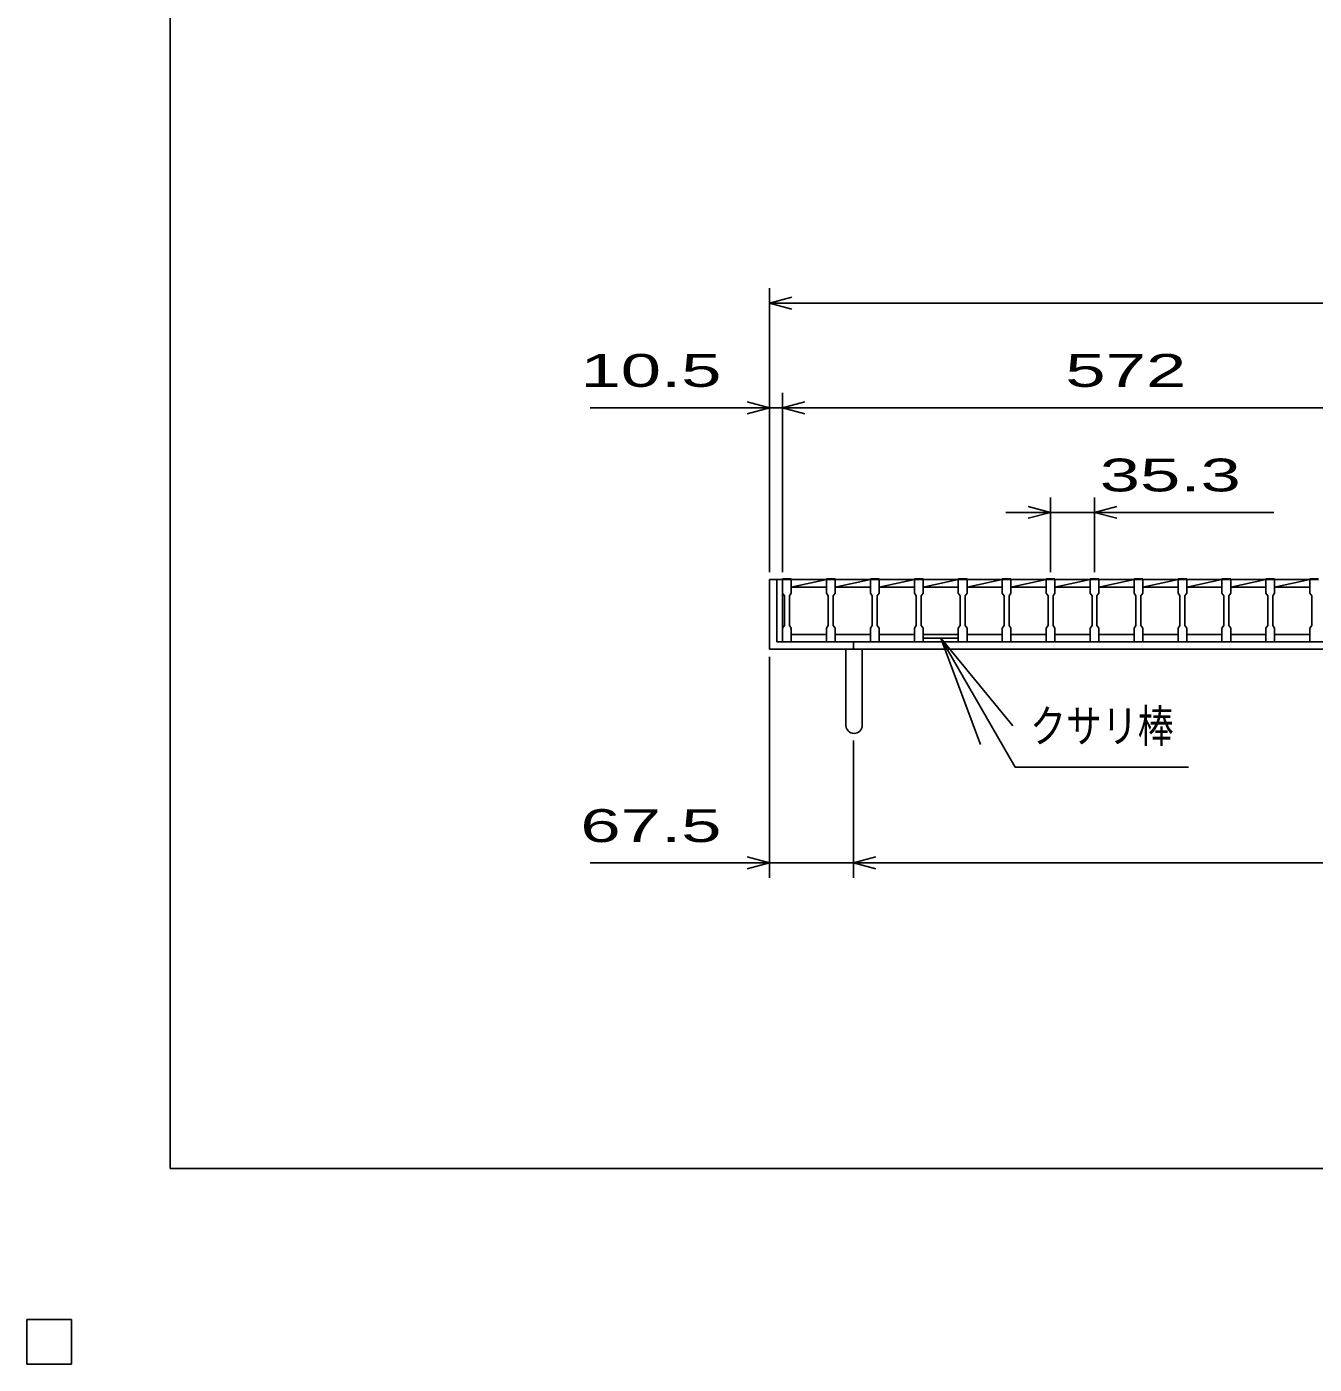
# Model space of a CAD drawing. Units: millimetres, scale not verified. Extents: x -2184 to 2083, y -1539 to 1258.
# Drawn here: x -2184 to -1150, y -1539 to -465 of the extents above; entities that cross this region are included whole.
import ezdxf
from ezdxf.enums import TextEntityAlignment as Align

# ---------------------------------------------------------------- set-up
doc = ezdxf.new("R2010")
doc.units = ezdxf.units.MM
doc.header["$LTSCALE"] = 12
for name, color, linetype, lineweight in [('0_2', 150, 'Continuous', 25), ('16', 3, 'Continuous', 25), ('19', 6, 'Continuous', 25), ('22', 2, 'Continuous', 25)]:
    doc.layers.add(name, color=color, linetype=linetype, lineweight=lineweight)
doc.styles.add('ベクトル', font='')
doc.styles.add('ＭＳ ゴシック', font='')
doc.styles.get('ベクトル').set_extended_font_data('ベクトル')
doc.styles.get('ＭＳ ゴシック').set_extended_font_data('MS Gothic')

# ---------------------------------------------------------------- blocks, each defined once
blk = doc.blocks.new('open_arrow')
at = {"color": 0, "linetype": 'Continuous', "lineweight": -2}
blk.add_lwpolyline([(7.5, 1.25), (0, 0), (7.5, -1.25)], dxfattribs=at)

msp = doc.modelspace()

# ---------------------------------------------------------------- linework, layer by layer
at = {"layer": '0_2'}
for p, q in [((-2068.8, -1381.8), (-2068.8, 1258.2)), ((2083.2, -1381.8), (-2068.8, -1381.8))]:
    msp.add_line(p, q, dxfattribs=at)
at = {"layer": '16'}
for p, q in [((-1577, -908.8), (-1577, -908.1)), ((-1577, -908.1), (-1570, -908.1)), ((-1570, -908.8), (-1577, -908.8)), ((-1577, -919.8), (-1577, -908.8)), ((-1577, -908.8), (-1577, -952.8)), ((-1570, -908.1), (-1570, -908.8)), ((-1570, -919.8), (-1570, -908.8)), ((-1570, -908.8), (-1541.7, -908.8)), ((-1570, -914.8), (-1541.7, -908.8)), ((-1541.7, -908.8), (-1541.7, -908.1)), ((-1541.7, -908.1), (-1534.7, -908.1)), ((-1534.7, -908.8), (-1541.7, -908.8)), ((-1541.7, -919.8), (-1541.7, -908.8)), ((-1534.7, -908.1), (-1534.7, -908.8)), ((-1534.7, -919.8), (-1534.7, -908.8)), ((-1534.7, -908.8), (-1506.4, -908.8)), ((-1534.7, -914.8), (-1506.4, -908.8)), ((-1506.4, -908.8), (-1506.4, -908.1)), ((-1506.4, -908.1), (-1499.4, -908.1)), ((-1499.4, -908.8), (-1506.4, -908.8)), ((-1506.4, -919.8), (-1506.4, -908.8)), ((-1499.4, -908.1), (-1499.4, -908.8)), ((-1499.4, -919.8), (-1499.4, -908.8)), ((-1499.4, -908.8), (-1471.1, -908.8)), ((-1499.4, -914.8), (-1471.1, -908.8)), ((-1471.1, -908.8), (-1471.1, -908.1)), ((-1471.1, -908.1), (-1464.1, -908.1)), ((-1464.1, -908.8), (-1471.1, -908.8)), ((-1471.1, -919.8), (-1471.1, -908.8)), ((-1464.1, -908.1), (-1464.1, -908.8)), ((-1464.1, -919.8), (-1464.1, -908.8)), ((-1464.1, -908.8), (-1435.8, -908.8)), ((-1464.1, -914.8), (-1435.8, -908.8)), ((-1435.8, -908.8), (-1435.8, -908.1)), ((-1435.8, -908.1), (-1428.8, -908.1)), ((-1428.8, -908.8), (-1435.8, -908.8)), ((-1435.8, -919.8), (-1435.8, -908.8)), ((-1428.8, -908.1), (-1428.8, -908.8)), ((-1428.8, -919.8), (-1428.8, -908.8)), ((-1428.8, -908.8), (-1400.5, -908.8)), ((-1428.8, -914.8), (-1400.5, -908.8)), ((-1400.5, -908.8), (-1400.5, -908.1)), ((-1400.5, -908.1), (-1393.5, -908.1)), ((-1393.5, -908.8), (-1400.5, -908.8)), ((-1400.5, -919.8), (-1400.5, -908.8)), ((-1393.5, -908.1), (-1393.5, -908.8)), ((-1393.5, -919.8), (-1393.5, -908.8)), ((-1393.5, -908.8), (-1365.2, -908.8)), ((-1393.5, -914.8), (-1365.2, -908.8)), ((-1365.2, -908.8), (-1365.2, -908.1)), ((-1365.2, -908.1), (-1358.2, -908.1)), ((-1358.2, -908.8), (-1365.2, -908.8)), ((-1365.2, -919.8), (-1365.2, -908.8)), ((-1358.2, -908.1), (-1358.2, -908.8)), ((-1358.2, -919.8), (-1358.2, -908.8)), ((-1358.2, -908.8), (-1329.9, -908.8)), ((-1358.2, -914.8), (-1329.9, -908.8)), ((-1329.9, -908.8), (-1329.9, -908.1)), ((-1329.9, -908.1), (-1322.9, -908.1)), ((-1322.9, -908.8), (-1329.9, -908.8)), ((-1329.9, -919.8), (-1329.9, -908.8)), ((-1322.9, -908.1), (-1322.9, -908.8)), ((-1322.9, -919.8), (-1322.9, -908.8)), ((-1322.9, -908.8), (-1294.6, -908.8)), ((-1322.9, -914.8), (-1294.6, -908.8)), ((-1294.6, -908.8), (-1294.6, -908.1)), ((-1294.6, -908.1), (-1287.6, -908.1)), ((-1287.6, -908.8), (-1294.6, -908.8)), ((-1294.6, -919.8), (-1294.6, -908.8)), ((-1287.6, -908.1), (-1287.6, -908.8)), ((-1287.6, -919.8), (-1287.6, -908.8)), ((-1287.6, -908.8), (-1259.3, -908.8)), ((-1287.6, -914.8), (-1259.3, -908.8)), ((-1259.3, -908.8), (-1259.3, -908.1)), ((-1259.3, -908.1), (-1252.3, -908.1)), ((-1252.3, -908.8), (-1259.3, -908.8)), ((-1259.3, -919.8), (-1259.3, -908.8)), ((-1252.3, -908.1), (-1252.3, -908.8)), ((-1252.3, -919.8), (-1252.3, -908.8)), ((-1252.3, -908.8), (-1224, -908.8)), ((-1252.3, -914.8), (-1224, -908.8)), ((-1224, -908.8), (-1224, -908.1)), ((-1224, -908.1), (-1217, -908.1)), ((-1217, -908.8), (-1224, -908.8)), ((-1224, -919.8), (-1224, -908.8)), ((-1217, -908.1), (-1217, -908.8)), ((-1217, -919.8), (-1217, -908.8)), ((-1217, -908.8), (-1188.7, -908.8)), ((-1217, -914.8), (-1188.7, -908.8)), ((-1188.7, -908.8), (-1188.7, -908.1)), ((-1188.7, -908.1), (-1181.7, -908.1)), ((-1181.7, -908.8), (-1188.7, -908.8)), ((-1188.7, -919.8), (-1188.7, -908.8)), ((-1181.7, -908.1), (-1181.7, -908.8)), ((-1181.7, -919.8), (-1181.7, -908.8)), ((-1181.7, -908.8), (-1153.4, -908.8)), ((-1181.7, -914.8), (-1153.4, -908.8)), ((-1153.4, -908.8), (-1153.4, -908.1)), ((-1153.4, -908.1), (-1146.4, -908.1)), ((-1146.4, -908.8), (-1153.4, -908.8)), ((-1153.4, -919.8), (-1153.4, -908.8)), ((-1575.5, -921.8), (-1577, -919.8)), ((-1575.5, -945.8), (-1575.5, -921.8)), ((-1571.5, -921.8), (-1570, -919.8)), ((-1571.5, -945.8), (-1571.5, -921.8)), ((-1570, -914.8), (-1541.7, -914.8)), ((-1540.2, -921.8), (-1541.7, -919.8)), ((-1540.2, -945.8), (-1540.2, -921.8)), ((-1536.2, -921.8), (-1534.7, -919.8)), ((-1536.2, -945.8), (-1536.2, -921.8)), ((-1534.7, -914.8), (-1506.4, -914.8)), ((-1504.9, -921.8), (-1506.4, -919.8)), ((-1504.9, -945.8), (-1504.9, -921.8)), ((-1500.9, -921.8), (-1499.4, -919.8)), ((-1500.9, -945.8), (-1500.9, -921.8)), ((-1499.4, -914.8), (-1471.1, -914.8)), ((-1469.6, -921.8), (-1471.1, -919.8)), ((-1469.6, -945.8), (-1469.6, -921.8)), ((-1465.6, -921.8), (-1464.1, -919.8)), ((-1465.6, -945.8), (-1465.6, -921.8)), ((-1464.1, -914.8), (-1435.8, -914.8)), ((-1434.3, -921.8), (-1435.8, -919.8)), ((-1434.3, -945.8), (-1434.3, -921.8)), ((-1430.3, -921.8), (-1428.8, -919.8)), ((-1430.3, -945.8), (-1430.3, -921.8)), ((-1428.8, -914.8), (-1400.5, -914.8)), ((-1399, -921.8), (-1400.5, -919.8)), ((-1399, -945.8), (-1399, -921.8)), ((-1395, -921.8), (-1393.5, -919.8)), ((-1395, -945.8), (-1395, -921.8)), ((-1393.5, -914.8), (-1365.2, -914.8)), ((-1363.7, -921.8), (-1365.2, -919.8)), ((-1363.7, -945.8), (-1363.7, -921.8)), ((-1359.7, -921.8), (-1358.2, -919.8)), ((-1359.7, -945.8), (-1359.7, -921.8)), ((-1358.2, -914.8), (-1329.9, -914.8)), ((-1328.4, -921.8), (-1329.9, -919.8)), ((-1328.4, -945.8), (-1328.4, -921.8)), ((-1324.4, -921.8), (-1322.9, -919.8)), ((-1324.4, -945.8), (-1324.4, -921.8)), ((-1322.9, -914.8), (-1294.6, -914.8)), ((-1293.1, -921.8), (-1294.6, -919.8)), ((-1293.1, -945.8), (-1293.1, -921.8)), ((-1289.1, -921.8), (-1287.6, -919.8)), ((-1289.1, -945.8), (-1289.1, -921.8)), ((-1287.6, -914.8), (-1259.3, -914.8)), ((-1257.8, -921.8), (-1259.3, -919.8)), ((-1257.8, -945.8), (-1257.8, -921.8)), ((-1253.8, -921.8), (-1252.3, -919.8)), ((-1253.8, -945.8), (-1253.8, -921.8)), ((-1252.3, -914.8), (-1224, -914.8)), ((-1222.5, -921.8), (-1224, -919.8)), ((-1222.5, -945.8), (-1222.5, -921.8)), ((-1218.5, -921.8), (-1217, -919.8)), ((-1218.5, -945.8), (-1218.5, -921.8)), ((-1217, -914.8), (-1188.7, -914.8)), ((-1187.2, -921.8), (-1188.7, -919.8)), ((-1187.2, -945.8), (-1187.2, -921.8)), ((-1183.2, -921.8), (-1181.7, -919.8)), ((-1183.2, -945.8), (-1183.2, -921.8)), ((-1181.7, -914.8), (-1153.4, -914.8)), ((-1151.9, -921.8), (-1153.4, -919.8)), ((-1151.9, -945.8), (-1151.9, -921.8)), ((-1577, -947.8), (-1575.5, -945.8)), ((-1577, -958.8), (-1577, -947.8)), ((-1570, -947.8), (-1571.5, -945.8)), ((-1570, -958.8), (-1570, -947.8)), ((-1570, -952.8), (-1541.7, -952.8)), ((-1541.7, -947.8), (-1540.2, -945.8)), ((-1541.7, -958.8), (-1541.7, -947.8)), ((-1534.7, -947.8), (-1536.2, -945.8)), ((-1534.7, -958.8), (-1534.7, -947.8)), ((-1534.7, -952.8), (-1506.4, -952.8)), ((-1506.4, -947.8), (-1504.9, -945.8)), ((-1506.4, -958.8), (-1506.4, -947.8)), ((-1499.4, -947.8), (-1500.9, -945.8)), ((-1499.4, -958.8), (-1499.4, -947.8)), ((-1499.4, -952.8), (-1471.1, -952.8)), ((-1471.1, -947.8), (-1469.6, -945.8)), ((-1471.1, -958.8), (-1471.1, -947.8)), ((-1464.1, -947.8), (-1465.6, -945.8)), ((-1464.1, -958.8), (-1464.1, -947.8)), ((-1464.1, -952.8), (-1435.8, -952.8)), ((-1435.8, -955.8), (-1464.1, -955.8)), ((-1464.1, -955.8), (-1464.1, -958.8)), ((-1447.95, -952.8), (-1449.95, -952.8)), ((-1435.8, -947.8), (-1434.3, -945.8)), ((-1435.8, -958.8), (-1435.8, -947.8)), ((-1435.8, -958.8), (-1435.8, -955.8)), ((-1428.8, -947.8), (-1430.3, -945.8)), ((-1428.8, -958.8), (-1428.8, -947.8)), ((-1428.8, -952.8), (-1400.5, -952.8)), ((-1400.5, -947.8), (-1399, -945.8)), ((-1400.5, -958.8), (-1400.5, -947.8)), ((-1393.5, -947.8), (-1395, -945.8)), ((-1393.5, -958.8), (-1393.5, -947.8)), ((-1393.5, -952.8), (-1365.2, -952.8)), ((-1365.2, -947.8), (-1363.7, -945.8)), ((-1365.2, -958.8), (-1365.2, -947.8)), ((-1358.2, -947.8), (-1359.7, -945.8)), ((-1358.2, -958.8), (-1358.2, -947.8)), ((-1358.2, -952.8), (-1329.9, -952.8)), ((-1329.9, -947.8), (-1328.4, -945.8)), ((-1329.9, -958.8), (-1329.9, -947.8)), ((-1322.9, -947.8), (-1324.4, -945.8)), ((-1322.9, -958.8), (-1322.9, -947.8)), ((-1322.9, -952.8), (-1294.6, -952.8)), ((-1294.6, -947.8), (-1293.1, -945.8)), ((-1294.6, -958.8), (-1294.6, -947.8)), ((-1287.6, -947.8), (-1289.1, -945.8)), ((-1287.6, -958.8), (-1287.6, -947.8)), ((-1287.6, -952.8), (-1259.3, -952.8)), ((-1259.3, -947.8), (-1257.8, -945.8)), ((-1259.3, -958.8), (-1259.3, -947.8)), ((-1252.3, -947.8), (-1253.8, -945.8)), ((-1252.3, -958.8), (-1252.3, -947.8)), ((-1252.3, -952.8), (-1224, -952.8)), ((-1224, -947.8), (-1222.5, -945.8)), ((-1224, -958.8), (-1224, -947.8)), ((-1217, -947.8), (-1218.5, -945.8)), ((-1217, -958.8), (-1217, -947.8)), ((-1217, -952.8), (-1188.7, -952.8)), ((-1188.7, -947.8), (-1187.2, -945.8)), ((-1188.7, -958.8), (-1188.7, -947.8)), ((-1181.7, -947.8), (-1183.2, -945.8)), ((-1181.7, -958.8), (-1181.7, -947.8)), ((-1181.7, -952.8), (-1153.4, -952.8)), ((-1153.4, -947.8), (-1151.9, -945.8)), ((-1153.4, -958.8), (-1153.4, -947.8)), ((-1577, -958.8), (-1570, -958.8)), ((-1541.7, -958.8), (-1534.7, -958.8)), ((-1506.4, -958.8), (-1499.4, -958.8)), ((-1471.1, -958.8), (-1464.1, -958.8)), ((-1464.1, -958.8), (-1435.8, -958.8)), ((-1435.8, -958.8), (-1428.8, -958.8)), ((-1400.5, -958.8), (-1393.5, -958.8)), ((-1365.2, -958.8), (-1358.2, -958.8)), ((-1329.9, -958.8), (-1322.9, -958.8)), ((-1294.6, -958.8), (-1287.6, -958.8)), ((-1259.3, -958.8), (-1252.3, -958.8)), ((-1224, -958.8), (-1217, -958.8)), ((-1188.7, -958.8), (-1181.7, -958.8)), ((-1153.4, -958.8), (-1146.4, -958.8)), ((-2148, -1503), (-2184, -1503)), ((-2184, -1503), (-2184, -1539)), ((-2148, -1503), (-2184, -1503)), ((-2184, -1503), (-2184, -1539)), ((-2148, -1503), (-2184, -1503)), ((-2184, -1503), (-2184, -1539)), ((-2148, -1503), (-2184, -1503)), ((-2184, -1503), (-2184, -1539)), ((-2148, -1503), (-2184, -1503)), ((-2184, -1503), (-2184, -1539)), ((-2148, -1539), (-2148, -1503)), ((-2148, -1539), (-2148, -1503)), ((-2148, -1539), (-2148, -1503)), ((-2148, -1539), (-2148, -1503)), ((-2148, -1539), (-2148, -1503)), ((-2184, -1539), (-2148, -1539)), ((-2184, -1539), (-2148, -1539)), ((-2184, -1539), (-2148, -1539)), ((-2184, -1539), (-2148, -1539)), ((-2184, -1539), (-2148, -1539))]:
    msp.add_line(p, q, dxfattribs=at)
at = {"layer": '19'}
for p, q in [((-1577, -908.8), (-1587.5, -908.8)), ((-1587.5, -908.8), (-1587.5, -964.8)), ((-1581.5, -958.8), (-1581.5, -908.8)), ((-1587.5, -964.8), (-452.5, -964.8)), ((-458.5, -958.8), (-1581.5, -958.8)), ((-1526, -964.8), (-1526, -1025.91)), ((-1520, -964.8), (-1520, -958.8)), ((-1513, -1025.91), (-1513, -964.8))]:
    msp.add_line(p, q, dxfattribs=at)
msp.add_arc((-1519.5, -1025.91), 6.5, 180, 0, dxfattribs=at)
at = {"layer": '22', "color": 4}
for p, q in [((-1587.5, -902.8), (-1587.5, -674.8)), ((-1587.5, -686.8), (-1569.5, -682)), ((-1569.5, -691.6), (-1587.5, -686.8)), ((-1587.5, -686.8), (-452.5, -686.8)), ((-1587.5, -902.8), (-1587.5, -758.8)), ((-1577, -902.8), (-1577, -758.8)), ((-1731.5, -770.8), (-1587.5, -770.8)), ((-1587.5, -770.8), (-1605.5, -766)), ((-1605.5, -775.6), (-1587.5, -770.8)), ((-1587.5, -770.8), (-1577, -770.8)), ((-1577, -770.8), (-1559, -766)), ((-1559, -775.6), (-1577, -770.8)), ((-1577, -770.8), (-1005, -770.8)), ((-1361.7, -902.8), (-1361.7, -842.8)), ((-1326.4, -842.8), (-1326.4, -902.8)), ((-1361.7, -854.8), (-1397.7, -854.8)), ((-1361.7, -854.8), (-1379.7, -850)), ((-1379.7, -859.6), (-1361.7, -854.8)), ((-1361.7, -854.8), (-1326.4, -854.8)), ((-1326.4, -854.8), (-1308.4, -850)), ((-1308.4, -859.6), (-1326.4, -854.8)), ((-1326.4, -854.8), (-1182.4, -854.8)), ((-1587.5, -1148.4), (-1587.5, -970.8)), ((-1520, -1148.4), (-1520, -1038)), ((-1731.5, -1136.4), (-1587.5, -1136.4)), ((-1587.5, -1136.4), (-1605.5, -1131.6)), ((-1605.5, -1141.2), (-1587.5, -1136.4)), ((-1587.5, -1136.4), (-1520, -1136.4)), ((-1520, -1136.4), (-1502, -1131.6)), ((-1502, -1141.2), (-1520, -1136.4)), ((-1520, -1136.4), (-520, -1136.4))]:
    msp.add_line(p, q, dxfattribs=at)
at = {"layer": '22'}
for p, q in [((-2148, -1503), (-2184, -1503)), ((-2184, -1503), (-2184, -1539)), ((-2148, -1503), (-2184, -1503)), ((-2184, -1503), (-2184, -1539)), ((-2148, -1503), (-2184, -1503)), ((-2184, -1503), (-2184, -1539)), ((-2148, -1539), (-2148, -1503)), ((-2148, -1539), (-2148, -1503)), ((-2148, -1539), (-2148, -1503)), ((-2184, -1539), (-2148, -1539)), ((-2184, -1539), (-2148, -1539)), ((-2184, -1539), (-2148, -1539))]:
    msp.add_line(p, q, dxfattribs=at)
at = {"layer": '22', "color": 4}
msp.add_lwpolyline([(-1449.95, -955.8), (-1390.09, -1059.48), (-1250.89, -1059.48)], dxfattribs=at)

# ---------------------------------------------------------------- block references
at = {"layer": '22', "color": 4, "xscale": 12, "yscale": 12, "rotation": 300}
msp.add_blockref('open_arrow', (-1449.95, -955.8), dxfattribs=at)

# ---------------------------------------------------------------- texts
at = {"layer": '22', "style": 'ベクトル', "width": 1.65}
for s, p in [(' 10.5 ', (-1755.5, -740.8)), (' 572 ', (-1366, -740.8)), (' 35.3 ', (-1338.4, -824.8)), (' 67.5 ', (-1755.5, -1106.4))]:
    msp.add_text(s, height=26.39, dxfattribs=at).set_placement(p, align=Align.MIDDLE_LEFT)
at = {"layer": '22', "color": 4, "style": 'ＭＳ ゴシック', "width": 0.8}
msp.add_text('クサリ棒', height=26.39, dxfattribs=at).set_placement((-1378.09, -1047.48), align=Align.BOTTOM_LEFT)

doc.saveas('drawing.dxf')
